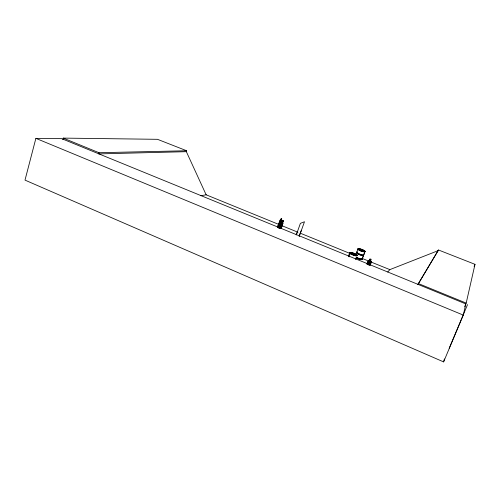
<?xml version="1.0" encoding="UTF-8"?>
<svg xmlns="http://www.w3.org/2000/svg" width="500" height="500" viewBox="0 0 500 500"><rect width="100%" height="100%" fill="white"/><g stroke="black" fill="none" stroke-linecap="round" stroke-linejoin="round"><path stroke-width="0.75" d="M368.531 263.738L368.581 261.625L370.031 261.688L368.75 265.031M278.075 226.644L279.025 227.95L281.119 221.562L281.663 219.006L281.3 218.531M369.012 265.081L369.012 263.75L370.475 261.712L368.944 263.331L368.931 261.631L367.919 264.3M279.15 227.963L281.337 221.819L281.1 220.675L281.75 218.981L281.288 218.456L280.75 220.181L280.494 219.85L280.175 220.319L278.05 226.688L278.969 227.931L279.681 226.394M281.319 221.825L281.369 221.025L281.275 221.806M281.137 228.506L282.925 222.994L281.206 228.406M279.262 223.75L278.981 225.369L279.337 225.856L280.006 224.756L279.344 225.856L278.981 225.369L279.244 223.744L280.763 220.256L280.35 220.569M279.194 227.619L280.725 220.113M463.281 315.094L465.831 303.931L61.694 138.656L35.888 138.356L25 180.119L443.606 361.894L463.281 315.094L35.888 138.356M464.631 306.788L466.181 303.094L475 264.325L438.488 249.988L417.969 284.356L438.488 249.988M278.5 224.819L278.075 226.694L278.531 224.825L278.075 226.694L278.969 227.931L279.725 226.381M278.131 226.713L278.587 224.844M279.725 228.069L280.031 226.812M279.75 228.038L280.05 226.819M62.844 139.6L63.25 138.106L157.494 139.312L186.644 150.756L186.356 151.681L206.15 194.806L278.438 224.281M443.606 361.894L444.4 358.944M186.644 150.756L99 152.713L98.669 153.894L186.356 151.681M362.188 250.156L361.406 249.794L361.788 250.031M277.544 227.062L279.738 221.312L277.831 227.256M277.65 227.206L280.438 219.831L281.4 221.094L280.438 219.831L280.094 220.294M279.438 224.006C283.194 213.569 278.3 231.494 279.844 223.363C277.181 228.612 281.762 216.094 280.119 222.606L280.912 221.319L279.812 224.494L279.438 224.006L279.819 224.494M281.125 219.488L281.356 219.794L281.306 218.912M361.6 249.9L361.975 250.144M362.244 250.225L361.681 249.875M361.625 249.7L362.456 250.156L362.287 249.887M278.863 227.769C278.488 226.65 281.569 222.638 280.637 222.662M279.5 227.587L281.212 223.25L279.538 228.512M279.356 228.463L281.031 223.2M279.681 227.638L281.581 222.188M280.912 225.975L282.031 222.763L282.419 223.256L281.281 226.469L280.931 225.975M282.638 222.638L283.238 220.906L282.781 220.375L282.175 222.175L281.913 221.825M280.844 228.306C280.575 227.25 282.938 224.569 282.125 224.625M280.956 228.456L282.306 224.675M360.513 250.75L360.838 250.75M296.125 234.8L297.394 231.975M296.306 234.875L300.394 223.356L304.488 221.744L299.15 236.581M299.225 235.806L301.4 230.256M348.994 255.931A3.925 0.838 20.6 0 0 348.581 256.238L349.844 252.862M348.594 256.238L349.775 253.075M356.737 252.231L358.025 248.806M364.875 251.812A3.762 0.75 20.6 0 1 359.087 250.181A3.762 0.75 20.6 0 1 360.275 249.25A3.762 0.75 20.6 0 1 364.875 251.812L363.725 254.85L364.963 251.612M367.006 263.619L367.75 261.519L369.225 261.05L369.844 259.156L369.206 260.988M366.863 264.106L368.45 260.938M367.181 264.125L367.894 262.756L367.569 262.738M367.337 264.269L368.363 261.581L369.175 261.019M369.862 259.219L371.056 259.262L370.306 261.119L371.119 261.169L371.181 261.769M369.331 265.069L370.606 261.725L370.256 261.087M369.738 265.012L370.569 262.844L371.037 262.944L370.206 265.119M369.888 265.1L371.231 261.744L370.056 265.031M354.288 254.069L354.175 253.669M353.656 253.713L354.456 253.988M352.65 254.713L352.912 254.587M474.106 266.462L475 264.325M449.231 348.194L467.556 304.587M279.7 228.231L283.238 220.906M280.462 219.838L280.144 220.269M281.581 222.225L281.988 221.781L282.925 222.994M281.637 222.244L281.969 221.844M387.719 272.019L389.862 269.619L438.231 250.619M389.819 269.6L370.962 262.006M353.581 253.625L353.869 253.931M360.9 250.75L360.956 250.706M361.938 249.856L361.531 249.781L362.294 249.994M200.775 195.731L206.306 194.781M353.837 253.575L354.025 253.775M354 253.769L354.412 253.875M368.394 260.975L371.106 261.081L371.231 261.794M369.844 259.156L371.006 259.237M353.806 253.556L354.188 253.663M353.606 253.669L354.012 253.831M353.919 253.8L354.081 253.631M354.344 254.131L353.913 254M281.119 221.562L281.15 220.694M354.119 253.812L354.6 254.106L353.606 253.756M282.05 225.756L297.95 232.237M300.119 233.125L350 253.456M362.287 258.469L368.794 261.125M63.25 138.106L99 152.713M418.306 283.531L466.181 303.094M354.5 253.938L354.363 254.013M281.288 218.456L281.75 218.981L281.306 218.456L280.688 220.238L280.444 219.9M280.544 220.825L280.919 221.306M283.15 220.931L282.775 220.45L280.719 225.712L280.438 227.35L280.8 227.844L282.606 222.675L282.825 223.025M282.8 220.837L282.838 221.725L282.6 221.412M281.069 220.719L281.337 221.075M279.037 227.875L278.131 226.663L279.044 227.95M348.525 256.256A3.975 0.85 20.6 0 1 349.419 256.163M355.725 258.738A3.975 0.85 20.6 0 1 355.825 259.244M355.769 258.481A3.925 0.838 20.6 0 1 355.544 259.081M349.156 256.881A3.925 0.838 20.6 0 1 348.75 256.525M361.838 259.075A3.762 0.794 20.7 0 1 360.431 259.55A3.762 0.794 20.7 0 1 356.131 257.931M361.969 258.856A3.812 0.806 20.7 0 1 360.544 259.331A3.812 0.806 20.7 0 1 356.188 257.694M363.494 254.844A3.819 0.781 20.6 0 1 359.844 254.631A3.819 0.781 20.6 0 1 356.906 252.369M362.269 258.681A3.762 0.787 20.7 0 1 360.281 258.781A3.762 0.787 20.7 0 1 356.388 257.256M363.356 255.062A3.762 0.775 20.6 0 1 359.756 254.856A3.762 0.775 20.6 0 1 356.856 252.625M362.05 258.65A3.812 0.8 20.7 0 1 360.625 259.125A3.812 0.8 20.7 0 1 356.269 257.488M363.575 254.638A3.819 0.781 20.6 0 1 361.887 255.031A3.819 0.781 20.6 0 1 357.369 253.194A3.819 0.781 20.6 0 1 357.506 252.175M363.794 254.662A3.762 0.769 20.6 0 1 359.556 254A3.762 0.769 20.6 0 1 357.113 251.95M363.469 255.525L362.2 258.881L363.475 255.531M369.938 259.538L369.712 260.131L370.406 260.181L370.637 259.581L369.938 259.538M351.119 253.769A3.931 0.819 20.6 0 0 357.2 255.469A3.931 0.819 20.6 0 0 352.431 252.756A3.931 0.819 20.6 0 0 351.119 253.769M350.994 254.119A3.919 0.819 20.6 0 0 357.056 255.806A3.919 0.819 20.6 0 0 352.306 253.106A3.919 0.819 20.6 0 0 350.994 254.119M351.062 253.912A3.931 0.819 20.6 0 0 357.144 255.606A3.931 0.819 20.6 0 0 352.381 252.9A3.931 0.819 20.6 0 0 351.062 253.912M359.206 249.844A3.775 0.75 20.6 0 0 365.019 251.481A3.775 0.75 20.6 0 0 360.4 248.912A3.775 0.75 20.6 0 0 359.206 249.844M359.156 249.981A3.775 0.756 20.6 0 0 364.969 251.619A3.775 0.756 20.6 0 0 360.35 249.044A3.775 0.756 20.6 0 0 359.156 249.981"/></g></svg>
